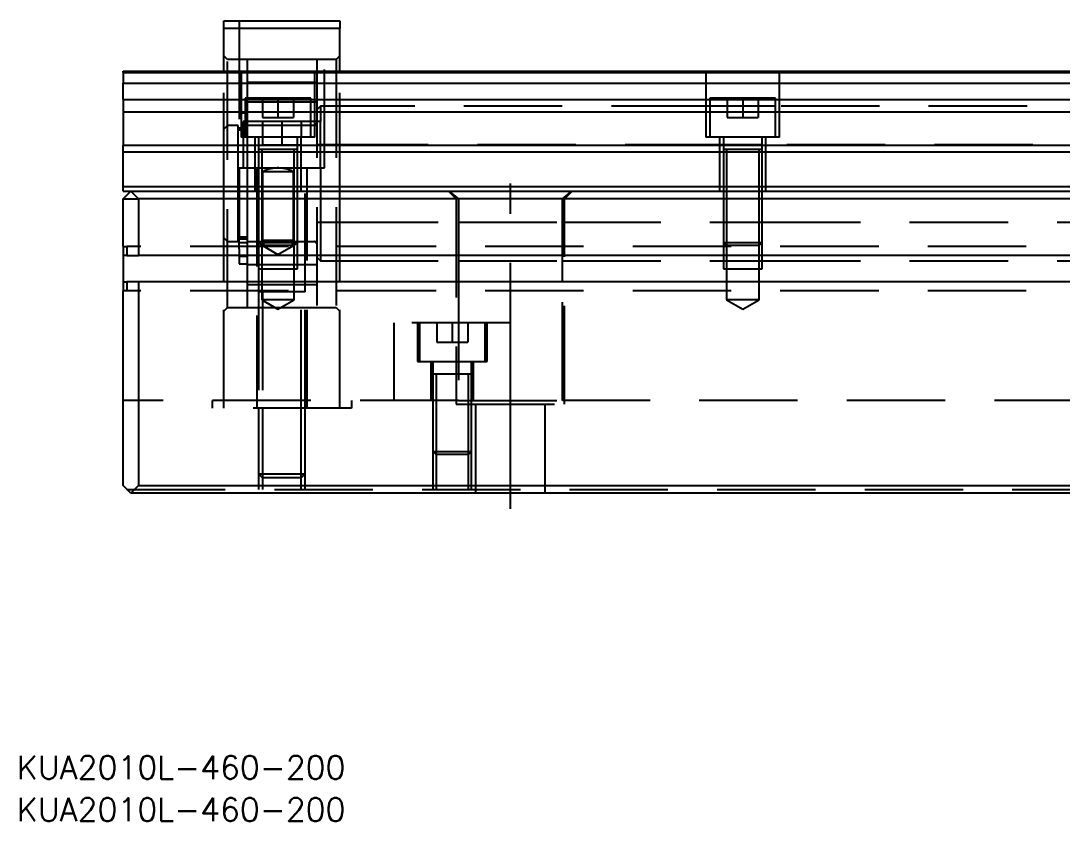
# Model space of a CAD drawing. Extents: x -13 to 794, y -395 to 120.
# Drawn here: x -13.2 to 121.2, y -395.1 to -291.8 of the extents above; entities that cross this region are included whole.
import ezdxf

# ---------------------------------------------------------------- set-up
doc = ezdxf.new("R2010")
doc.units = 0
doc.linetypes.add('CENTER', pattern=[50.8, 31.75, -6.35, 6.35, -6.35])
doc.linetypes.add('DASHED', pattern=[19.05, 12.7, -6.35])
doc.layers.get('0').update_dxf_attribs({"linetype": 'CONTINUOUS'})
doc.layers.add('CENTER', color=1, linetype='CENTER')
doc.styles.get("Standard").update_dxf_attribs({"font": 'txt.shx', "height": 3, "bigfont": 'bigfont.shx'})

# ---------------------------------------------------------------- blocks, each defined once
blk = doc.blocks.new('*U2')
at = {"color": 7, "linetype": 'CONTINUOUS'}
blk.add_text('KUA2010L-460-200', height=3, dxfattribs=at).set_placement((-13.71, -389.67))
blk = doc.blocks.new('*U3')
at = {"color": 7, "linetype": 'CONTINUOUS'}
blk.add_text('KUA2010L-460-200', height=3, dxfattribs=at).set_placement((-13.71, -395.1))

msp = doc.modelspace()

# ---------------------------------------------------------------- linework, layer by layer
at = {"color": 7, "linetype": 'CONTINUOUS'}
for p, q in [((13, -292.78), (13, -291.78)), ((13, -291.78), (28, -291.78)), ((28, -292.78), (13, -292.78)), ((13, -298.28), (13, -292.78)), ((28, -291.78), (28, -292.78)), ((28, -298.28), (28, -292.78)), ((0, -298.44), (0, -298.28)), ((0, -298.28), (136.5, -298.28)), ((0, -298.44), (136.5, -298.44)), ((0, -298.44), (0, -299.84)), ((0, -301.92), (0, -299.84)), ((0, -299.84), (136.5, -299.84)), ((0, -301.92), (0, -303.54)), ((0, -301.92), (136.5, -301.92)), ((0, -303.54), (0, -307.83)), ((0, -303.54), (136.5, -303.54)), ((0, -308.68), (0, -307.83)), ((0, -307.83), (136.5, -307.83)), ((0, -308.68), (460, -308.68)), ((0, -313.18), (0, -308.68)), ((22.5, -308.38), (17.5, -308.38)), ((82.5, -308.38), (77.5, -308.38)), ((82.5, -308.38), (77.5, -308.38)), ((0, -313.18), (460, -313.18)), ((0, -313.78), (0, -313.18)), ((0, -314.78), (1, -313.78)), ((0, -313.78), (1, -313.78)), ((1, -313.78), (459, -313.78)), ((1, -313.78), (2, -314.78)), ((0, -320.93), (0, -314.78)), ((458, -314.78), (2, -314.78)), ((2, -314.78), (2, -322.08)), ((0, -320.93), (0, -322.08)), ((0, -320.93), (0.5, -320.93)), ((0.5, -320.93), (0.5, -322.08)), ((0, -322.08), (0, -325.48)), ((0.5, -322.08), (0, -322.08)), ((0.5, -322.08), (2, -322.08)), ((458, -322.08), (2, -322.08)), ((0, -325.48), (0, -326.63)), ((0, -325.48), (0.5, -325.48)), ((0.5, -326.63), (0, -326.63)), ((0, -351.78), (0, -326.63)), ((2, -325.48), (0.5, -325.48)), ((0.5, -325.48), (0.5, -326.63)), ((458, -325.48), (2, -325.48)), ((2, -325.48), (2, -351.78)), ((45, -337.38), (40, -337.38)), ((1, -352.78), (0, -351.78)), ((2, -351.78), (1, -352.78)), ((2, -351.78), (458, -351.78)), ((459, -352.78), (1, -352.78))]:
    msp.add_line(p, q, dxfattribs=at)
at = {"color": 3, "linetype": 'DASHED'}
for p, q in [((15, -291.78), (15, -310.78)), ((26, -310.78), (26, -291.78)), ((13.5, -296.78), (13, -296.28)), ((16, -296.78), (13.5, -296.78)), ((13.5, -328.78), (13.5, -296.78)), ((25, -296.78), (16, -296.78)), ((16, -296.78), (16, -298.28)), ((27.5, -296.78), (25, -296.78)), ((25, -296.78), (25, -328.78)), ((28, -296.28), (27.5, -296.78)), ((27.5, -296.78), (27.5, -328.78)), ((13, -313.78), (13, -298.28)), ((15.25, -298.28), (15.25, -306.78)), ((16, -298.28), (16, -301.78)), ((24.75, -306.78), (24.75, -298.28)), ((28, -313.78), (28, -298.28)), ((75.25, -298.28), (75.25, -306.78)), ((84.75, -306.78), (84.75, -298.28)), ((25, -299.75), (16, -299.75)), ((15.75, -301.78), (15.75, -306.78)), ((24.25, -301.78), (15.75, -301.78)), ((16, -301.78), (16, -304.78)), ((25, -302.3), (16, -302.3)), ((18, -301.78), (18, -304.28)), ((20, -301.78), (20, -304.28)), ((22, -301.78), (22, -304.28)), ((24.25, -306.78), (24.25, -301.78)), ((75.75, -301.78), (75.75, -306.78)), ((84.25, -301.78), (75.75, -301.78)), ((78, -301.78), (78, -304.28)), ((80, -301.78), (80, -304.28)), ((82, -301.78), (82, -304.28)), ((84.25, -306.78), (84.25, -301.78)), ((15.75, -303.68), (15, -303.68)), ((16, -303.68), (15.75, -303.68)), ((25.5, -302.78), (25, -303.28)), ((28, -302.78), (25.5, -302.78)), ((25.5, -302.78), (25.5, -304.78)), ((75.75, -302.78), (28, -302.78)), ((84.25, -302.78), (75.75, -302.78)), ((135.75, -302.78), (84.25, -302.78)), ((15.5, -304.78), (15.5, -310.78)), ((15.75, -304.78), (15.5, -304.78)), ((25.5, -304.78), (15.75, -304.78)), ((16, -304.78), (16, -306.78)), ((18, -304.28), (20, -304.28)), ((18, -304.78), (18, -307.78)), ((20, -304.28), (22, -304.28)), ((20.5, -304.78), (20.5, -307.78)), ((23, -304.78), (23, -306.78)), ((25.5, -310.78), (25.5, -304.78)), ((78, -304.28), (80, -304.28)), ((80, -304.28), (82, -304.28)), ((13.5, -305.28), (13, -305.78)), ((14.85, -305.28), (13.5, -305.28)), ((14.85, -312.78), (14.85, -305.28)), ((15, -305.63), (14.85, -305.63)), ((15.5, -305.63), (15, -305.63)), ((16, -305.88), (15, -305.88)), ((15.75, -305.63), (15.5, -305.63)), ((16, -305.63), (15.75, -305.63)), ((24.7, -305.28), (16, -305.28)), ((25, -305.28), (24.7, -305.28)), ((24.75, -306.78), (15.25, -306.78)), ((16, -306.78), (16, -310.78)), ((17, -306.78), (17, -313.78)), ((17.5, -306.78), (17.5, -308.38)), ((18, -307.78), (20.5, -307.78)), ((20.5, -307.78), (23, -307.78)), ((22.5, -308.38), (22.5, -306.78)), ((23, -313.78), (23, -306.78)), ((25.5, -307.78), (25, -307.78)), ((28, -307.78), (25.5, -307.78)), ((77.5, -307.78), (28, -307.78)), ((84.75, -306.78), (75.25, -306.78)), ((77, -306.78), (77, -313.78)), ((77.5, -306.78), (77.5, -308.38)), ((82.5, -307.78), (77.5, -307.78)), ((82.5, -308.38), (82.5, -306.78)), ((136.5, -307.78), (82.5, -307.78)), ((83, -313.78), (83, -306.78)), ((17.5, -308.37), (17.5, -308.38)), ((17.5, -308.38), (17.5, -313.78)), ((17.5, -308.38), (17.5, -308.38)), ((22.5, -308.38), (17.5, -308.38)), ((17.9, -308.38), (17.9, -313.78)), ((22.1, -313.78), (22.1, -308.38)), ((22.5, -308.38), (22.5, -308.37)), ((22.5, -313.78), (22.5, -308.38)), ((22.5, -308.38), (22.5, -308.38)), ((77.5, -308.37), (77.5, -308.38)), ((77.5, -308.38), (77.5, -313.78)), ((77.5, -308.38), (77.5, -308.38)), ((82.5, -308.38), (77.5, -308.38)), ((77.9, -308.38), (77.9, -313.78)), ((82.1, -313.78), (82.1, -308.38)), ((82.5, -308.38), (82.5, -308.37)), ((82.5, -313.78), (82.5, -308.38)), ((82.5, -308.38), (82.5, -308.38)), ((15, -310.78), (26, -310.78)), ((15, -310.78), (15, -313.78)), ((16, -310.78), (16, -313.78)), ((17.25, -310.78), (17.25, -341.78)), ((18, -311.28), (18, -313.78)), ((22, -311.28), (18, -311.28)), ((20.06, -310.78), (19.94, -310.78)), ((22, -313.78), (22, -311.28)), ((23.5, -326.78), (23.5, -310.78)), ((23.75, -341.78), (23.75, -310.78)), ((25.5, -310.78), (25.5, -312.78)), ((14.85, -313.78), (14.85, -312.78)), ((25.5, -312.78), (25.5, -313.78)), ((13, -322.08), (13, -313.78)), ((14.85, -320.28), (14.85, -313.78)), ((15, -313.78), (15, -319.65)), ((16, -313.78), (16, -322.08)), ((17.5, -313.78), (17.5, -320.38)), ((17.5, -313.78), (17.5, -320.38)), ((17.9, -313.78), (17.9, -320.78)), ((18, -313.78), (18, -320.15)), ((22, -320.15), (22, -313.78)), ((22.1, -320.78), (22.1, -313.78)), ((22.5, -320.38), (22.5, -313.78)), ((22.5, -320.38), (22.5, -313.78)), ((25.5, -313.78), (25.5, -322.08)), ((28, -322.08), (28, -313.78)), ((42, -313.78), (43, -314.78)), ((42.06, -313.78), (43.29, -314.78)), ((56.71, -314.78), (57.94, -313.78)), ((57, -314.78), (58, -313.78)), ((77.5, -313.78), (77.5, -320.38)), ((77.5, -313.78), (77.5, -320.38)), ((77.9, -313.78), (77.9, -320.78)), ((82.1, -320.78), (82.1, -313.78)), ((82.5, -320.38), (82.5, -313.78)), ((82.5, -320.38), (82.5, -313.78)), ((0, -314.78), (2, -314.78)), ((43, -314.78), (43, -341.28)), ((43.29, -314.78), (43.29, -322.08)), ((56.71, -322.08), (56.71, -314.78)), ((57, -341.28), (57, -314.78)), ((25, -317.78), (28, -317.78)), ((28, -317.78), (43.29, -317.78)), ((43.29, -317.78), (56.71, -317.78)), ((56.71, -317.78), (77.5, -317.78)), ((77.5, -317.78), (77.9, -317.78)), ((77.9, -317.78), (82.1, -317.78)), ((82.1, -317.78), (82.5, -317.78)), ((82.5, -317.78), (137.5, -317.78)), ((13, -319.78), (13.5, -320.28)), ((14.85, -319.93), (15, -319.93)), ((15, -321.22), (15, -319.65)), ((15, -319.67), (16, -319.67)), ((15, -319.67), (16, -319.67)), ((15, -319.93), (16, -319.93)), ((459.5, -320.93), (0.5, -320.93)), ((13.5, -320.28), (14.85, -320.28)), ((16, -320.46), (15, -320.46)), ((15, -321.22), (15, -322.08)), ((16, -320.28), (24.7, -320.28)), ((17.5, -320.38), (17.9, -320.78)), ((17.5, -320.38), (17.5, -322.08)), ((17.5, -320.38), (22.5, -320.38)), ((17.9, -320.78), (17.9, -323.78)), ((22.1, -320.78), (17.9, -320.78)), ((18, -320.15), (18, -320.78)), ((18, -320.15), (18.17, -320.78)), ((22, -320.15), (18, -320.15)), ((18, -320.78), (20, -321.93)), ((20, -321.93), (22, -320.78)), ((21.83, -320.78), (22, -320.15)), ((22, -320.78), (22, -320.15)), ((22.1, -320.78), (22.5, -320.38)), ((22.1, -323.78), (22.1, -320.78)), ((22.5, -322.08), (22.5, -320.38)), ((24.7, -320.28), (25, -320.28)), ((77.5, -320.38), (77.9, -320.78)), ((77.5, -320.38), (77.5, -322.08)), ((77.5, -320.38), (82.5, -320.38)), ((77.9, -320.78), (77.9, -323.78)), ((82.1, -320.78), (77.9, -320.78)), ((82.1, -320.78), (82.5, -320.38)), ((82.1, -323.78), (82.1, -320.78)), ((82.5, -322.08), (82.5, -320.38)), ((13, -325.48), (13, -322.08)), ((15, -322.08), (15, -322.97)), ((15, -322.16), (16, -322.16)), ((16, -322.08), (16, -325.48)), ((17.5, -322.08), (17.5, -323.78)), ((22.5, -323.78), (22.5, -322.08)), ((25, -322.28), (25.5, -322.78)), ((25.5, -322.08), (25.5, -322.78)), ((28, -325.48), (28, -322.08)), ((43.29, -322.08), (43.29, -325.48)), ((56.71, -325.48), (56.71, -322.08)), ((77.5, -322.08), (77.5, -323.78)), ((82.5, -323.78), (82.5, -322.08)), ((15, -322.97), (15, -323.17)), ((15, -323.17), (16, -323.17)), ((16, -323.25), (25, -323.25)), ((17.5, -323.78), (17.5, -326.78)), ((17.5, -323.78), (22.5, -323.78)), ((17.9, -323.78), (17.9, -327.78)), ((22.1, -327.78), (22.1, -323.78)), ((25.5, -322.78), (28, -322.78)), ((28, -322.78), (43.29, -322.78)), ((43.29, -322.78), (56.71, -322.78)), ((56.71, -322.78), (77.5, -322.78)), ((77.5, -322.78), (82.5, -322.78)), ((77.5, -323.78), (82.5, -323.78)), ((77.9, -323.78), (77.9, -327.78)), ((82.1, -327.78), (82.1, -323.78)), ((82.5, -322.78), (137.5, -322.78)), ((459.5, -326.63), (0.5, -326.63)), ((13, -341.78), (13, -325.48)), ((16, -325.48), (16, -328.78)), ((16, -325.8), (25, -325.8)), ((28, -341.78), (28, -325.48)), ((43.29, -325.48), (43.29, -340.78)), ((56.71, -340.78), (56.71, -325.48)), ((17.5, -326.77), (17.5, -341.78)), ((23.5, -326.78), (17.5, -326.78)), ((17.9, -327.78), (20, -328.99)), ((22.1, -327.78), (17.9, -327.78)), ((18, -326.78), (18, -341.78)), ((20, -328.99), (22.1, -327.78)), ((23, -341.78), (23, -326.78)), ((23.5, -341.78), (23.5, -326.77)), ((77.9, -327.78), (80, -328.99)), ((82.1, -327.78), (77.9, -327.78)), ((80, -328.99), (82.1, -327.78)), ((13, -329.28), (13.5, -328.78)), ((13.5, -328.78), (16, -328.78)), ((16, -328.78), (25, -328.78)), ((25, -328.78), (27.5, -328.78)), ((27.5, -328.78), (28, -329.28)), ((50, -330.78), (35, -330.78)), ((35, -340.78), (35, -330.78)), ((38, -330.78), (38, -335.78)), ((38.25, -330.78), (38.25, -335.78)), ((40.5, -330.78), (40.5, -333.28)), ((42.5, -330.78), (42.5, -333.28)), ((44.5, -330.78), (44.5, -333.28)), ((46.75, -335.78), (46.75, -330.78)), ((47, -335.78), (47, -330.78)), ((50, -340.78), (50, -330.78)), ((40.5, -333.28), (42.5, -333.28)), ((42.5, -333.28), (44.5, -333.28)), ((38, -335.78), (47, -335.78)), ((39.75, -335.78), (39.75, -340.78)), ((40, -335.78), (40, -337.38)), ((45, -337.38), (45, -335.78)), ((45.25, -340.78), (45.25, -335.78)), ((40, -337.37), (40, -340.78)), ((45, -337.38), (40, -337.38)), ((40.4, -337.38), (40.4, -340.78)), ((44.6, -340.78), (44.6, -337.38)), ((45, -340.78), (45, -337.37)), ((43.29, -340.78), (0, -340.78)), ((11.5, -340.78), (11.5, -341.78)), ((29.5, -340.78), (29.5, -341.78)), ((40, -340.78), (40, -347.38)), ((40, -340.78), (40, -347.38)), ((40.4, -340.78), (40.4, -347.78)), ((43, -341.28), (57, -341.28)), ((43.29, -340.78), (56.71, -340.78)), ((44.6, -347.78), (44.6, -340.78)), ((45, -347.38), (45, -340.78)), ((45, -347.38), (45, -340.78)), ((45.5, -341.28), (45.5, -352.78)), ((54.5, -352.78), (54.5, -341.28)), ((163.29, -340.78), (56.71, -340.78)), ((29.5, -341.78), (11.5, -341.78)), ((17.5, -341.78), (17.5, -350.28)), ((17.5, -341.78), (17.5, -350.28)), ((18, -341.78), (18, -350.78)), ((23, -350.78), (23, -341.78)), ((23.5, -350.28), (23.5, -341.78)), ((23.5, -350.28), (23.5, -341.78)), ((40, -347.38), (40.4, -347.78)), ((40, -347.38), (40, -352.28)), ((40, -347.38), (45, -347.38)), ((40.4, -347.78), (40.4, -352.28)), ((44.6, -347.78), (40.4, -347.78)), ((44.6, -347.78), (45, -347.38)), ((44.6, -352.28), (44.6, -347.78)), ((45, -352.28), (45, -347.38)), ((17.5, -350.28), (18, -350.78)), ((17.5, -350.28), (17.5, -352.28)), ((17.5, -350.28), (23.5, -350.28)), ((18, -350.78), (18, -352.28)), ((23, -350.78), (18, -350.78)), ((23, -350.78), (23.5, -350.28)), ((23, -352.28), (23, -350.78)), ((23.5, -352.28), (23.5, -350.28)), ((0.5, -352.28), (459.5, -352.28))]:
    msp.add_line(p, q, dxfattribs=at)
for centre, radius, start, end in [((24.7, -304.98), 0.3, 270, 360), ((19.94, -314.78), 4, 90, 118.9695), ((20.06, -314.78), 4, 61.0305, 90), ((24.7, -320.58), 0.3, 0, 90)]:
    msp.add_arc(centre, radius, start, end, dxfattribs=at)
at = {"layer": 'CENTER', "color": 1, "linetype": 'CENTER'}
msp.add_line((50, -354.78), (50, -312.78), dxfattribs=at)

# ---------------------------------------------------------------- block references
at = {"color": 7, "linetype": 'CONTINUOUS'}
for name in ['*U2', '*U3']:
    msp.add_blockref(name, (0, 0), dxfattribs=at)

doc.saveas('drawing.dxf')
